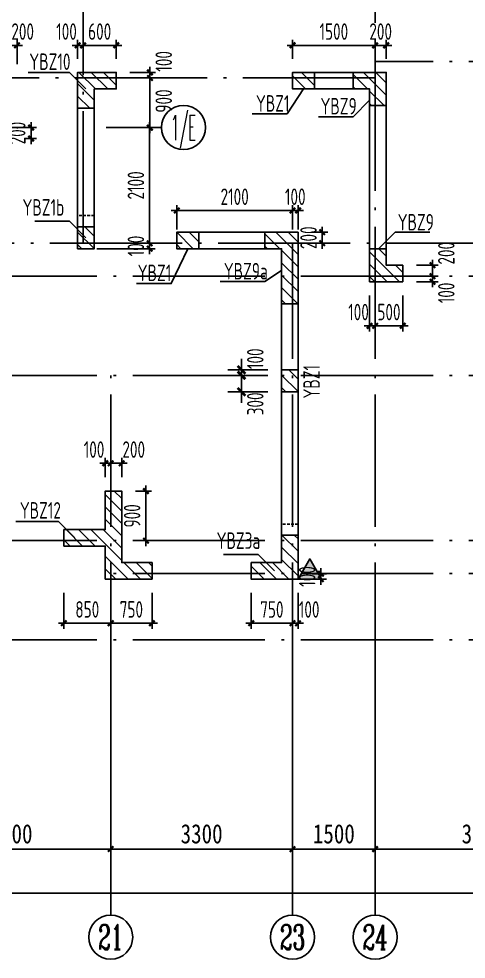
# Model space of a CAD drawing. Extents: x -144902 to 588294, y -160863 to 65494.
# Drawn here: x 10570 to 18690, y 35451 to 52526 of the extents above; entities that cross this region are included whole.
import ezdxf
from ezdxf.enums import TextEntityAlignment as Align

# ---------------------------------------------------------------- set-up
doc = ezdxf.new("R2010")
doc.units = 0
doc.header["$LTSCALE"] = 100
doc.linetypes.add('ACAD_ISO04W100', pattern=[30.5, 24, -3, 0.5, -3])
doc.linetypes.add('DASHED', pattern=[0.75, 0.5, -0.25])
doc.layers.get('0').update_dxf_attribs({"linetype": 'CONTINUOUS'})
doc.layers.get('Defpoints').update_dxf_attribs({"linetype": 'CONTINUOUS'})
for name, color, linetype in [('AXIS', 3, 'CONTINUOUS'), ('AXIS_TEXT', 7, 'CONTINUOUS'), ('colu', 255, 'CONTINUOUS'), ('COLU_DASH', 9, 'DASHED'), ('DIM', 3, 'CONTINUOUS'), ('DOTE', 253, 'ACAD_ISO04W100'), ('hatch1', 253, 'CONTINUOUS'), ('TEXT', 7, 'CONTINUOUS'), ('THIN', 7, 'CONTINUOUS'), ('砼墙', 3, 'CONTINUOUS')]:
    doc.layers.add(name, color=color, linetype=linetype)
doc.styles.add('_HZTXT', font='complex.shx', dxfattribs={"width": 0.7, "bigfont": 'tssdchn.shx'})
doc.styles.add('COMPLEX', font='COMPLEX')
doc.styles.add('DIM_FONT', font='SIMHEI.TTF', dxfattribs={"width": 0.8})
doc.styles.get("Standard").update_dxf_attribs({"font": 'tssdeng.shx', "width": 0.7, "bigfont": 'tssdchn.shx'})
doc.styles.add('TSSD_Dimension', font='Tssdeng.shx', dxfattribs={"width": 0.7, "bigfont": 'tssdchn.shx'})
doc.dimstyles.new('_TCH_ARCH&&100', dxfattribs={"dimtxt": 350, "dimasz": 100, "dimexe": 250, "dimexo": 300, "dimgap": 100, "dimtad": 1, "dimdec": 0, "dimzin": 0, "dimdsep": 46, "dimtxsty": 'DIM_FONT', "dimblk": 'ARCHTICK', "dimcen": 0.09, "dimclrt": 7, "dimazin": 2, "dimtfac": 1, "dimtdec": 0, "dimtix": 1, "dimtmove": 2, "dimatfit": 3, "dimfxl": 1, "dimtolj": 1, "dimtzin": 0, "dimarcsym": 0})
doc.dimstyles.new('TSSD_100_100', dxfattribs={"dimtxt": 300, "dimasz": 100, "dimexe": 100, "dimexo": 250, "dimgap": 100, "dimtad": 1, "dimdec": 0, "dimzin": 0, "dimdsep": 46, "dimtxsty": 'TSSD_Dimension', "dimblk": 'ARCHTICK', "dimcen": 0, "dimdle": 100, "dimclrt": 7, "dimadec": 0, "dimazin": 0, "dimtfac": 1, "dimtdec": 0, "dimtix": 1, "dimtmove": 2, "dimatfit": 3, "dimfxl": 1, "dimtolj": 1, "dimtzin": 0, "dimarcsym": 0})
doc.dimstyles.new('TSSD_100_100$0', dxfattribs={"dimtxt": 300, "dimasz": 100, "dimexe": 250, "dimexo": 250, "dimgap": 100, "dimtad": 1, "dimdec": 0, "dimzin": 0, "dimdsep": 46, "dimtxsty": 'TSSD_Dimension', "dimblk": '_tsdbk', "dimblk1": '_tsdbk', "dimblk2": '_tsdbk', "dimsah": 1, "dimcen": 0, "dimclrt": 7, "dimadec": 0, "dimazin": 0, "dimtfac": 1, "dimtdec": 0, "dimtix": 1, "dimtmove": 2, "dimatfit": 3, "dimldrblk": '_tsdbk', "dimfxl": 1, "dimtolj": 1, "dimtzin": 0, "dimarcsym": 0})
pattern_1 = [(135, (18775.13, -16.22), (112.2532, 112.2532), [])]

# ---------------------------------------------------------------- blocks, each defined once
blk = doc.blocks.new('_ArchTick')
at = {"color": 0, "linetype": 'ByBlock', "const_width": 0.4}
blk.add_lwpolyline([(-0.5, -0.5), (0.5, 0.5)], dxfattribs=at)
blk = doc.blocks.new('*D504')
at = {"layer": 'Defpoints', "color": 0}
for p in [(11905, 50551), (12945, 50551), (11905, 48451)]:
    blk.add_point(p, dxfattribs=at)
at = {"layer": 'DIM', "color": 0, "lineweight": -2}
for p, q in [((12155, 50551), (13045, 50551)), ((12945, 48351), (12945, 50651)), ((12155, 48451), (13045, 48451))]:
    blk.add_line(p, q, dxfattribs=at)
at = {"layer": 'DIM', "color": 0, "lineweight": -2, "xscale": 100, "yscale": 100, "zscale": 100}
for p, rotation in [((12945, 50551), 90), ((12945, 48451), 270)]:
    blk.add_blockref('_ArchTick', p, dxfattribs=dict(at, rotation=rotation))
at = {"layer": 'DIM', "color": 7, "insert": (12695, 49501), "char_height": 300, "attachment_point": 5, "rotation": 90, "style": 'TSSD_Dimension'}
blk.add_mtext('\\A1;2100', dxfattribs=at)
blk = doc.blocks.new('*D544')
at = {"layer": 'AXIS', "color": 0, "lineweight": -2}
for p, q in [((17038, 39951), (17038, 37201)), ((20938, 39951), (20938, 37201)), ((17038, 37451), (20938, 37451))]:
    blk.add_line(p, q, dxfattribs=at)
at = {"layer": 'Defpoints', "color": 0}
for p in [(17038, 40251), (20938, 40251), (20938, 37451)]:
    blk.add_point(p, dxfattribs=at)
at = {"layer": 'AXIS', "color": 0, "lineweight": -2, "xscale": 100, "yscale": 100, "zscale": 100, "rotation": 180}
blk.add_blockref('_ArchTick', (17038, 37451), dxfattribs=at)
at = {"layer": 'AXIS', "color": 0, "lineweight": -2, "xscale": 100, "yscale": 100, "zscale": 100}
blk.add_blockref('_ArchTick', (20938, 37451), dxfattribs=at)
at = {"layer": 'AXIS', "color": 7, "insert": (18988, 37726), "char_height": 350, "attachment_point": 5, "style": 'DIM_FONT'}
blk.add_mtext('\\A1;3900', dxfattribs=at)
blk = doc.blocks.new('*D545')
at = {"layer": 'AXIS', "color": 0, "lineweight": -2}
for p, q in [((15538, 39951), (15538, 37201)), ((17038, 39951), (17038, 37201)), ((15538, 37451), (17038, 37451))]:
    blk.add_line(p, q, dxfattribs=at)
at = {"layer": 'Defpoints', "color": 0}
for p in [(15538, 40251), (17038, 40251), (17038, 37451)]:
    blk.add_point(p, dxfattribs=at)
at = {"layer": 'AXIS', "color": 0, "lineweight": -2, "xscale": 100, "yscale": 100, "zscale": 100, "rotation": 180}
blk.add_blockref('_ArchTick', (15538, 37451), dxfattribs=at)
at = {"layer": 'AXIS', "color": 0, "lineweight": -2, "xscale": 100, "yscale": 100, "zscale": 100}
blk.add_blockref('_ArchTick', (17038, 37451), dxfattribs=at)
at = {"layer": 'AXIS', "color": 7, "insert": (16288, 37726), "char_height": 350, "attachment_point": 5, "style": 'DIM_FONT'}
blk.add_mtext('\\A1;1500', dxfattribs=at)
blk = doc.blocks.new('*D546')
at = {"layer": 'AXIS', "color": 0, "lineweight": -2}
for p, q in [((12238, 39951), (12238, 37201)), ((15538, 39951), (15538, 37201)), ((12238, 37451), (15538, 37451))]:
    blk.add_line(p, q, dxfattribs=at)
at = {"layer": 'Defpoints', "color": 0}
for p in [(12238, 40251), (15538, 40251), (15538, 37451)]:
    blk.add_point(p, dxfattribs=at)
at = {"layer": 'AXIS', "color": 0, "lineweight": -2, "xscale": 100, "yscale": 100, "zscale": 100, "rotation": 180}
blk.add_blockref('_ArchTick', (12238, 37451), dxfattribs=at)
at = {"layer": 'AXIS', "color": 0, "lineweight": -2, "xscale": 100, "yscale": 100, "zscale": 100}
blk.add_blockref('_ArchTick', (15538, 37451), dxfattribs=at)
at = {"layer": 'AXIS', "color": 7, "insert": (13888, 37726), "char_height": 350, "attachment_point": 5, "style": 'DIM_FONT'}
blk.add_mtext('\\A1;3300', dxfattribs=at)
blk = doc.blocks.new('*D547')
at = {"layer": 'AXIS', "color": 0, "lineweight": -2}
for p, q in [((8638, 39951), (8638, 37201)), ((12238, 39951), (12238, 37201)), ((8638, 37451), (12238, 37451))]:
    blk.add_line(p, q, dxfattribs=at)
at = {"layer": 'Defpoints', "color": 0}
for p in [(8638, 40251), (12238, 40251), (12238, 37451)]:
    blk.add_point(p, dxfattribs=at)
at = {"layer": 'AXIS', "color": 0, "lineweight": -2, "xscale": 100, "yscale": 100, "zscale": 100, "rotation": 180}
blk.add_blockref('_ArchTick', (8638, 37451), dxfattribs=at)
at = {"layer": 'AXIS', "color": 0, "lineweight": -2, "xscale": 100, "yscale": 100, "zscale": 100}
blk.add_blockref('_ArchTick', (12238, 37451), dxfattribs=at)
at = {"layer": 'AXIS', "color": 7, "insert": (10438, 37726), "char_height": 350, "attachment_point": 5, "style": 'DIM_FONT'}
blk.add_mtext('\\A1;3600', dxfattribs=at)
blk = doc.blocks.new('*D558')
at = {"layer": 'AXIS', "color": 0, "lineweight": -2}
for p, q in [((-12862, 39951), (-12862, 36401)), ((26238, 39951), (26238, 36401)), ((-12862, 36651), (26238, 36651))]:
    blk.add_line(p, q, dxfattribs=at)
at = {"layer": 'Defpoints', "color": 0}
for p in [(-12862, 40251, 0), (26238, 40251, 0), (26238, 36651)]:
    blk.add_point(p, dxfattribs=at)
at = {"layer": 'AXIS', "color": 0, "lineweight": -2, "xscale": 100, "yscale": 100, "zscale": 100, "rotation": 180}
blk.add_blockref('_ArchTick', (-12862, 36651), dxfattribs=at)
at = {"layer": 'AXIS', "color": 0, "lineweight": -2, "xscale": 100, "yscale": 100, "zscale": 100}
blk.add_blockref('_ArchTick', (26238, 36651), dxfattribs=at)
at = {"layer": 'AXIS', "color": 7, "insert": (6688, 36926), "char_height": 350, "attachment_point": 5, "style": 'DIM_FONT'}
blk.add_mtext('\\A1;39100', dxfattribs=at)
blk = doc.blocks.new('_AXISO')
blk.add_circle((0, 0), 0.5)
at = {"layer": 'AXIS_TEXT', "style": 'COMPLEX', "width": 1.041667}
blk.add_attdef('A', text='', height=0.56, dxfattribs=at).set_placement((-0.25, -0.28), (0.25, -0.28), align=Align.FIT)
blk = doc.blocks.new('*D575')
at = {"layer": 'Defpoints', "color": 0}
for p in [(12238, 42352), (12988, 42352), (12238, 41552)]:
    blk.add_point(p, dxfattribs=at)
at = {"layer": 'DIM', "color": 0, "lineweight": -2}
for p, q in [((12238, 42102), (12238, 41452)), ((12988, 42102), (12988, 41452)), ((13088, 41552), (12138, 41552))]:
    blk.add_line(p, q, dxfattribs=at)
at = {"layer": 'DIM', "color": 0, "lineweight": -2, "xscale": 100, "yscale": 100, "zscale": 100, "rotation": 180}
blk.add_blockref('_ArchTick', (12238, 41552), dxfattribs=at)
at = {"layer": 'DIM', "color": 0, "lineweight": -2, "xscale": 100, "yscale": 100, "zscale": 100}
blk.add_blockref('_ArchTick', (12988, 41552), dxfattribs=at)
at = {"layer": 'DIM', "color": 7, "insert": (12613, 41802), "char_height": 300, "attachment_point": 5, "style": 'TSSD_Dimension'}
blk.add_mtext('\\A1;750', dxfattribs=at)
blk = doc.blocks.new('*D576')
at = {"layer": 'Defpoints', "color": 0}
for p in [(11388, 42352), (12238, 42352), (11388, 41552)]:
    blk.add_point(p, dxfattribs=at)
at = {"layer": 'DIM', "color": 0, "lineweight": -2}
for p, q in [((11388, 42102), (11388, 41452)), ((12238, 42102), (12238, 41452)), ((12338, 41552), (11288, 41552))]:
    blk.add_line(p, q, dxfattribs=at)
at = {"layer": 'DIM', "color": 0, "lineweight": -2, "xscale": 100, "yscale": 100, "zscale": 100, "rotation": 180}
blk.add_blockref('_ArchTick', (11388, 41552), dxfattribs=at)
at = {"layer": 'DIM', "color": 0, "lineweight": -2, "xscale": 100, "yscale": 100, "zscale": 100}
blk.add_blockref('_ArchTick', (12238, 41552), dxfattribs=at)
at = {"layer": 'DIM', "color": 7, "insert": (11813, 41802), "char_height": 300, "attachment_point": 5, "style": 'TSSD_Dimension'}
blk.add_mtext('\\A1;850', dxfattribs=at)
blk = doc.blocks.new('*D587')
at = {"layer": 'Defpoints', "color": 0}
for p in [(15538, 42351), (15638, 42351), (15538, 41551)]:
    blk.add_point(p, dxfattribs=at)
at = {"layer": 'DIM', "color": 0, "lineweight": -2}
for p, q in [((15538, 42101), (15538, 41451)), ((15638, 42101), (15638, 41451)), ((15538, 41551), (15438, 41551)), ((15638, 41551), (15538, 41551)), ((15638, 41551), (15738, 41551))]:
    blk.add_line(p, q, dxfattribs=at)
at = {"layer": 'DIM', "color": 0, "lineweight": -2, "xscale": 100, "yscale": 100, "zscale": 100}
blk.add_blockref('_ArchTick', (15538, 41551), dxfattribs=at)
at = {"layer": 'DIM', "color": 0, "lineweight": -2, "xscale": 100, "yscale": 100, "zscale": 100, "rotation": 180}
blk.add_blockref('_ArchTick', (15638, 41551), dxfattribs=at)
at = {"layer": 'DIM', "color": 7, "insert": (15840, 41801), "char_height": 300, "attachment_point": 5, "style": 'TSSD_Dimension'}
blk.add_mtext('\\A1;100', dxfattribs=at)
blk = doc.blocks.new('*D680')
at = {"layer": 'Defpoints', "color": 0}
for p in [(17038, 47751), (17538, 47751), (17038, 46951)]:
    blk.add_point(p, dxfattribs=at)
at = {"layer": 'DIM', "color": 0, "lineweight": -2}
for p, q in [((17038, 47501), (17038, 46851)), ((17538, 47501), (17538, 46851)), ((17038, 46951), (16938, 46951)), ((17538, 46951), (17038, 46951)), ((17538, 46951), (17638, 46951))]:
    blk.add_line(p, q, dxfattribs=at)
at = {"layer": 'DIM', "color": 0, "lineweight": -2, "xscale": 100, "yscale": 100, "zscale": 100}
blk.add_blockref('_ArchTick', (17038, 46951), dxfattribs=at)
at = {"layer": 'DIM', "color": 0, "lineweight": -2, "xscale": 100, "yscale": 100, "zscale": 100, "rotation": 180}
blk.add_blockref('_ArchTick', (17538, 46951), dxfattribs=at)
at = {"layer": 'DIM', "color": 7, "insert": (17288, 47201), "char_height": 300, "attachment_point": 5, "style": 'TSSD_Dimension'}
blk.add_mtext('\\A1;500', dxfattribs=at)
blk = doc.blocks.new('*D681')
at = {"layer": 'Defpoints', "color": 0}
for p in [(16938, 47751), (17038, 47751), (16938, 46951)]:
    blk.add_point(p, dxfattribs=at)
at = {"layer": 'DIM', "color": 0, "lineweight": -2}
for p, q in [((16938, 47501), (16938, 46851)), ((17038, 47501), (17038, 46851)), ((16938, 46951), (16838, 46951)), ((17038, 46951), (16938, 46951)), ((17038, 46951), (17138, 46951))]:
    blk.add_line(p, q, dxfattribs=at)
at = {"layer": 'DIM', "color": 0, "lineweight": -2, "xscale": 100, "yscale": 100, "zscale": 100}
blk.add_blockref('_ArchTick', (16938, 46951), dxfattribs=at)
at = {"layer": 'DIM', "color": 0, "lineweight": -2, "xscale": 100, "yscale": 100, "zscale": 100, "rotation": 180}
blk.add_blockref('_ArchTick', (17038, 46951), dxfattribs=at)
at = {"layer": 'DIM', "color": 7, "insert": (16736, 47201), "char_height": 300, "attachment_point": 5, "style": 'TSSD_Dimension'}
blk.add_mtext('\\A1;100', dxfattribs=at)
blk = doc.blocks.new('*D684')
at = {"layer": 'Defpoints', "color": 0}
for p in [(17538, 48051), (17538, 47851), (18079, 47851)]:
    blk.add_point(p, dxfattribs=at)
at = {"layer": 'DIM', "color": 0, "lineweight": -2}
for p, q in [((18079, 48051), (18079, 48151)), ((17788, 48051), (18179, 48051)), ((18079, 48051), (18079, 47851)), ((17788, 47851), (18179, 47851)), ((18079, 47851), (18079, 47751))]:
    blk.add_line(p, q, dxfattribs=at)
at = {"layer": 'DIM', "color": 0, "lineweight": -2, "xscale": 100, "yscale": 100, "zscale": 100}
for p, rotation in [((18079, 48051), 270), ((18079, 47851), 90)]:
    blk.add_blockref('_ArchTick', p, dxfattribs=dict(at, rotation=rotation))
at = {"layer": 'DIM', "color": 7, "insert": (18329, 48269), "char_height": 300, "attachment_point": 5, "rotation": 90, "style": 'TSSD_Dimension'}
blk.add_mtext('\\A1;200', dxfattribs=at)
blk = doc.blocks.new('*D685')
at = {"layer": 'Defpoints', "color": 0}
for p in [(17538, 47851), (17538, 47751), (18079, 47751)]:
    blk.add_point(p, dxfattribs=at)
at = {"layer": 'DIM', "color": 0, "lineweight": -2}
for p, q in [((17788, 47851), (18179, 47851)), ((18079, 47851), (18079, 47951)), ((18079, 47851), (18079, 47751)), ((17788, 47751), (18179, 47751)), ((18079, 47751), (18079, 47651))]:
    blk.add_line(p, q, dxfattribs=at)
at = {"layer": 'DIM', "color": 0, "lineweight": -2, "xscale": 100, "yscale": 100, "zscale": 100}
for p, rotation in [((18079, 47851), 270), ((18079, 47751), 90)]:
    blk.add_blockref('_ArchTick', p, dxfattribs=dict(at, rotation=rotation))
at = {"layer": 'DIM', "color": 7, "insert": (18329, 47549), "char_height": 300, "attachment_point": 5, "rotation": 90, "style": 'TSSD_Dimension'}
blk.add_mtext('\\A1;100', dxfattribs=at)
blk = doc.blocks.new('*D686')
at = {"layer": 'Defpoints', "color": 0}
for p in [(17038, 52044), (17038, 51551), (17238, 51551)]:
    blk.add_point(p, dxfattribs=at)
at = {"layer": 'DIM', "color": 0, "lineweight": -2}
for p, q in [((17038, 51801), (17038, 52144)), ((17238, 51801), (17238, 52144)), ((17038, 52044), (16938, 52044)), ((17238, 52044), (17038, 52044)), ((17238, 52044), (17338, 52044))]:
    blk.add_line(p, q, dxfattribs=at)
at = {"layer": 'DIM', "color": 0, "lineweight": -2, "xscale": 100, "yscale": 100, "zscale": 100}
blk.add_blockref('_ArchTick', (17038, 52044), dxfattribs=at)
at = {"layer": 'DIM', "color": 0, "lineweight": -2, "xscale": 100, "yscale": 100, "zscale": 100, "rotation": 180}
blk.add_blockref('_ArchTick', (17238, 52044), dxfattribs=at)
at = {"layer": 'DIM', "color": 7, "insert": (17138, 52294), "char_height": 300, "attachment_point": 5, "style": 'TSSD_Dimension'}
blk.add_mtext('\\A1;200', dxfattribs=at)
blk = doc.blocks.new('*D687')
at = {"layer": 'Defpoints', "color": 0}
for p in [(15538, 52044), (15538, 51551), (17038, 51551)]:
    blk.add_point(p, dxfattribs=at)
at = {"layer": 'DIM', "color": 0, "lineweight": -2}
for p, q in [((15538, 51801), (15538, 52144)), ((17038, 51801), (17038, 52144)), ((17138, 52044), (15438, 52044))]:
    blk.add_line(p, q, dxfattribs=at)
at = {"layer": 'DIM', "color": 0, "lineweight": -2, "xscale": 100, "yscale": 100, "zscale": 100, "rotation": 180}
blk.add_blockref('_ArchTick', (15538, 52044), dxfattribs=at)
at = {"layer": 'DIM', "color": 0, "lineweight": -2, "xscale": 100, "yscale": 100, "zscale": 100}
blk.add_blockref('_ArchTick', (17038, 52044), dxfattribs=at)
at = {"layer": 'DIM', "color": 7, "insert": (16288, 52294), "char_height": 300, "attachment_point": 5, "style": 'TSSD_Dimension'}
blk.add_mtext('\\A1;1500', dxfattribs=at)
blk = doc.blocks.new('*D688')
at = {"layer": 'Defpoints', "color": 0}
for p in [(15538, 49045), (15538, 48451), (15638, 48451)]:
    blk.add_point(p, dxfattribs=at)
at = {"layer": 'DIM', "color": 0, "lineweight": -2}
for p, q in [((15538, 49045), (15438, 49045)), ((15538, 48701), (15538, 49145)), ((15638, 49045), (15538, 49045)), ((15638, 48701), (15638, 49145)), ((15638, 49045), (15738, 49045))]:
    blk.add_line(p, q, dxfattribs=at)
at = {"layer": 'DIM', "color": 0, "lineweight": -2, "xscale": 100, "yscale": 100, "zscale": 100}
blk.add_blockref('_ArchTick', (15538, 49045), dxfattribs=at)
at = {"layer": 'DIM', "color": 0, "lineweight": -2, "xscale": 100, "yscale": 100, "zscale": 100, "rotation": 180}
blk.add_blockref('_ArchTick', (15638, 49045), dxfattribs=at)
at = {"layer": 'DIM', "color": 7, "insert": (15588, 49295), "char_height": 300, "attachment_point": 5, "style": 'TSSD_Dimension'}
blk.add_mtext('\\A1;100', dxfattribs=at)
blk = doc.blocks.new('*D689')
at = {"layer": 'Defpoints', "color": 0}
for p in [(13438, 49045), (13438, 48451), (15538, 48451)]:
    blk.add_point(p, dxfattribs=at)
at = {"layer": 'DIM', "color": 0, "lineweight": -2}
for p, q in [((15638, 49045), (13338, 49045)), ((13438, 48701), (13438, 49145)), ((15538, 48701), (15538, 49145))]:
    blk.add_line(p, q, dxfattribs=at)
at = {"layer": 'DIM', "color": 0, "lineweight": -2, "xscale": 100, "yscale": 100, "zscale": 100, "rotation": 180}
blk.add_blockref('_ArchTick', (13438, 49045), dxfattribs=at)
at = {"layer": 'DIM', "color": 0, "lineweight": -2, "xscale": 100, "yscale": 100, "zscale": 100}
blk.add_blockref('_ArchTick', (15538, 49045), dxfattribs=at)
at = {"layer": 'DIM', "color": 7, "insert": (14488, 49295), "char_height": 300, "attachment_point": 5, "style": 'TSSD_Dimension'}
blk.add_mtext('\\A1;2100', dxfattribs=at)
blk = doc.blocks.new('*D690')
at = {"layer": 'Defpoints', "color": 0}
for p in [(14788, 42351), (15538, 42351), (14788, 41551)]:
    blk.add_point(p, dxfattribs=at)
at = {"layer": 'DIM', "color": 0, "lineweight": -2}
for p, q in [((14788, 42101), (14788, 41451)), ((15538, 42101), (15538, 41451)), ((15638, 41551), (14688, 41551))]:
    blk.add_line(p, q, dxfattribs=at)
at = {"layer": 'DIM', "color": 0, "lineweight": -2, "xscale": 100, "yscale": 100, "zscale": 100, "rotation": 180}
blk.add_blockref('_ArchTick', (14788, 41551), dxfattribs=at)
at = {"layer": 'DIM', "color": 0, "lineweight": -2, "xscale": 100, "yscale": 100, "zscale": 100}
blk.add_blockref('_ArchTick', (15538, 41551), dxfattribs=at)
at = {"layer": 'DIM', "color": 7, "insert": (15163, 41801), "char_height": 300, "attachment_point": 5, "style": 'TSSD_Dimension'}
blk.add_mtext('\\A1;750', dxfattribs=at)
blk = doc.blocks.new('*D691')
at = {"layer": 'Defpoints', "color": 0}
for p in [(15638, 48651), (15638, 48451), (16078, 48451)]:
    blk.add_point(p, dxfattribs=at)
at = {"layer": 'DIM', "color": 0, "lineweight": -2}
for p, q in [((16078, 48651), (16078, 48751)), ((15888, 48651), (16178, 48651)), ((16078, 48651), (16078, 48451)), ((15888, 48451), (16178, 48451)), ((16078, 48451), (16078, 48351))]:
    blk.add_line(p, q, dxfattribs=at)
at = {"layer": 'DIM', "color": 0, "lineweight": -2, "xscale": 100, "yscale": 100, "zscale": 100}
for p, rotation in [((16078, 48651), 270), ((16078, 48451), 90)]:
    blk.add_blockref('_ArchTick', p, dxfattribs=dict(at, rotation=rotation))
at = {"layer": 'DIM', "color": 7, "insert": (15828, 48551), "char_height": 300, "attachment_point": 5, "rotation": 90, "style": 'TSSD_Dimension'}
blk.add_mtext('\\A1;200', dxfattribs=at)
blk = doc.blocks.new('*D692')
at = {"layer": 'Defpoints', "color": 0}
for p in [(15638, 42451), (15638, 42351), (16054, 42351)]:
    blk.add_point(p, dxfattribs=at)
at = {"layer": 'DIM', "color": 0, "lineweight": -2}
for p, q in [((16054, 42451), (16054, 42551)), ((15888, 42451), (16154, 42451)), ((15888, 42351), (16154, 42351)), ((16054, 42451), (16054, 42351)), ((16054, 42351), (16054, 42251))]:
    blk.add_line(p, q, dxfattribs=at)
at = {"layer": 'DIM', "color": 0, "lineweight": -2, "xscale": 100, "yscale": 100, "zscale": 100}
for p, rotation in [((16054, 42451), 270), ((16054, 42351), 90)]:
    blk.add_blockref('_ArchTick', p, dxfattribs=dict(at, rotation=rotation))
at = {"layer": 'DIM', "color": 7, "insert": (15804, 42401), "char_height": 300, "attachment_point": 5, "rotation": 90, "style": 'TSSD_Dimension'}
blk.add_mtext('\\A1;100', dxfattribs=at)
blk = doc.blocks.new('*D693')
at = {"layer": 'Defpoints', "color": 0}
for p in [(11738, 52044), (11738, 51551), (12338, 51551)]:
    blk.add_point(p, dxfattribs=at)
at = {"layer": 'DIM', "color": 0, "lineweight": -2}
for p, q in [((11738, 51801), (11738, 52144)), ((12338, 51801), (12338, 52144)), ((11738, 52044), (11638, 52044)), ((12338, 52044), (11738, 52044)), ((12338, 52044), (12438, 52044))]:
    blk.add_line(p, q, dxfattribs=at)
at = {"layer": 'DIM', "color": 0, "lineweight": -2, "xscale": 100, "yscale": 100, "zscale": 100}
blk.add_blockref('_ArchTick', (11738, 52044), dxfattribs=at)
at = {"layer": 'DIM', "color": 0, "lineweight": -2, "xscale": 100, "yscale": 100, "zscale": 100, "rotation": 180}
blk.add_blockref('_ArchTick', (12338, 52044), dxfattribs=at)
at = {"layer": 'DIM', "color": 7, "insert": (12038, 52294), "char_height": 300, "attachment_point": 5, "style": 'TSSD_Dimension'}
blk.add_mtext('\\A1;600', dxfattribs=at)
blk = doc.blocks.new('*D694')
at = {"layer": 'Defpoints', "color": 0}
for p in [(11638, 52044), (11638, 51551), (11738, 51551)]:
    blk.add_point(p, dxfattribs=at)
at = {"layer": 'DIM', "color": 0, "lineweight": -2}
for p, q in [((11638, 51801), (11638, 52144)), ((11738, 51801), (11738, 52144)), ((11638, 52044), (11538, 52044)), ((11738, 52044), (11638, 52044)), ((11738, 52044), (11838, 52044))]:
    blk.add_line(p, q, dxfattribs=at)
at = {"layer": 'DIM', "color": 0, "lineweight": -2, "xscale": 100, "yscale": 100, "zscale": 100}
blk.add_blockref('_ArchTick', (11638, 52044), dxfattribs=at)
at = {"layer": 'DIM', "color": 0, "lineweight": -2, "xscale": 100, "yscale": 100, "zscale": 100, "rotation": 180}
blk.add_blockref('_ArchTick', (11738, 52044), dxfattribs=at)
at = {"layer": 'DIM', "color": 7, "insert": (11436, 52294), "char_height": 300, "attachment_point": 5, "style": 'TSSD_Dimension'}
blk.add_mtext('\\A1;100', dxfattribs=at)
blk = doc.blocks.new('*D695')
at = {"layer": 'Defpoints', "color": 0}
for p in [(12338, 51551), (12338, 51451), (12951, 51451)]:
    blk.add_point(p, dxfattribs=at)
at = {"layer": 'DIM', "color": 0, "lineweight": -2}
for p, q in [((12951, 51551), (12951, 51651)), ((12588, 51551), (13051, 51551)), ((12588, 51451), (13051, 51451)), ((12951, 51551), (12951, 51451)), ((12951, 51451), (12951, 51351))]:
    blk.add_line(p, q, dxfattribs=at)
at = {"layer": 'DIM', "color": 0, "lineweight": -2, "xscale": 100, "yscale": 100, "zscale": 100}
for p, rotation in [((12951, 51551), 270), ((12951, 51451), 90)]:
    blk.add_blockref('_ArchTick', p, dxfattribs=dict(at, rotation=rotation))
at = {"layer": 'DIM', "color": 7, "insert": (13201, 51753), "char_height": 300, "attachment_point": 5, "rotation": 90, "style": 'TSSD_Dimension'}
blk.add_mtext('\\A1;100', dxfattribs=at)
blk = doc.blocks.new('*D696')
at = {"layer": 'Defpoints', "color": 0}
for p in [(12338, 51451), (12338, 50551, 0), (12951, 50551)]:
    blk.add_point(p, dxfattribs=at)
at = {"layer": 'DIM', "color": 0, "lineweight": -2}
for p, q in [((12588, 51451), (13051, 51451)), ((12951, 51551), (12951, 50451)), ((12588, 50551), (13051, 50551))]:
    blk.add_line(p, q, dxfattribs=at)
at = {"layer": 'DIM', "color": 0, "lineweight": -2, "xscale": 100, "yscale": 100, "zscale": 100}
for p, rotation in [((12951, 51451), 90), ((12951, 50551), 270)]:
    blk.add_blockref('_ArchTick', p, dxfattribs=dict(at, rotation=rotation))
at = {"layer": 'DIM', "color": 7, "insert": (13201, 51033), "char_height": 300, "attachment_point": 5, "rotation": 90, "style": 'TSSD_Dimension'}
blk.add_mtext('\\A1;900', dxfattribs=at)
blk = doc.blocks.new('*D697')
at = {"layer": 'Defpoints', "color": 0}
for p in [(11738, 48451), (11738, 48351), (12945, 48351)]:
    blk.add_point(p, dxfattribs=at)
at = {"layer": 'DIM', "color": 0, "lineweight": -2}
for p, q in [((12945, 48451), (12945, 48551)), ((11988, 48451), (13045, 48451)), ((11988, 48351), (13045, 48351)), ((12945, 48451), (12945, 48351)), ((12945, 48351), (12945, 48251))]:
    blk.add_line(p, q, dxfattribs=at)
at = {"layer": 'DIM', "color": 0, "lineweight": -2, "xscale": 100, "yscale": 100, "zscale": 100}
for p, rotation in [((12945, 48451), 270), ((12945, 48351), 90)]:
    blk.add_blockref('_ArchTick', p, dxfattribs=dict(at, rotation=rotation))
at = {"layer": 'DIM', "color": 7, "insert": (12695, 48401), "char_height": 300, "attachment_point": 5, "rotation": 90, "style": 'TSSD_Dimension'}
blk.add_mtext('\\A1;100', dxfattribs=at)
blk = doc.blocks.new('*D698')
at = {"layer": 'Defpoints', "color": 0}
for p in [(10338, 52044), (10338, 51451), (10538, 51451)]:
    blk.add_point(p, dxfattribs=at)
at = {"layer": 'DIM', "color": 0, "lineweight": -2}
for p, q in [((10338, 51701), (10338, 52144)), ((10538, 51701), (10538, 52144)), ((10638, 52044), (10238, 52044))]:
    blk.add_line(p, q, dxfattribs=at)
at = {"layer": 'DIM', "color": 0, "lineweight": -2, "xscale": 100, "yscale": 100, "zscale": 100, "rotation": 180}
blk.add_blockref('_ArchTick', (10338, 52044), dxfattribs=at)
at = {"layer": 'DIM', "color": 0, "lineweight": -2, "xscale": 100, "yscale": 100, "zscale": 100}
blk.add_blockref('_ArchTick', (10538, 52044), dxfattribs=at)
at = {"layer": 'DIM', "color": 7, "insert": (10640, 52294), "char_height": 300, "attachment_point": 5, "style": 'TSSD_Dimension'}
blk.add_mtext('\\A1;200', dxfattribs=at)
blk = doc.blocks.new('*D705')
at = {"layer": 'Defpoints', "color": 0}
for p in [(10438, 50551), (10438, 50351), (10792, 50351)]:
    blk.add_point(p, dxfattribs=at)
at = {"layer": 'DIM', "color": 0, "lineweight": -2}
for p, q in [((10688, 50551), (10892, 50551)), ((10792, 50551), (10792, 50651)), ((10792, 50551), (10792, 50351)), ((10688, 50351), (10892, 50351)), ((10792, 50351), (10792, 50251))]:
    blk.add_line(p, q, dxfattribs=at)
at = {"layer": 'DIM', "color": 0, "lineweight": -2, "xscale": 100, "yscale": 100, "zscale": 100}
for p, rotation in [((10792, 50551), 270), ((10792, 50351), 90)]:
    blk.add_blockref('_ArchTick', p, dxfattribs=dict(at, rotation=rotation))
at = {"layer": 'DIM', "color": 7, "insert": (10542, 50451), "char_height": 300, "attachment_point": 5, "rotation": 90, "style": 'TSSD_Dimension'}
blk.add_mtext('\\A1;200', dxfattribs=at)
blk = doc.blocks.new('*D711')
at = {"layer": 'Defpoints', "color": 0}
for p in [(12438, 43951), (12438, 43051), (12877, 43051)]:
    blk.add_point(p, dxfattribs=at)
at = {"layer": 'DIM', "color": 0, "lineweight": -2}
for p, q in [((12688, 43951), (12977, 43951)), ((12877, 44051), (12877, 42951)), ((12688, 43051), (12977, 43051))]:
    blk.add_line(p, q, dxfattribs=at)
at = {"layer": 'DIM', "color": 0, "lineweight": -2, "xscale": 100, "yscale": 100, "zscale": 100}
for p, rotation in [((12877, 43951), 90), ((12877, 43051), 270)]:
    blk.add_blockref('_ArchTick', p, dxfattribs=dict(at, rotation=rotation))
at = {"layer": 'DIM', "color": 7, "insert": (12627, 43501), "char_height": 300, "attachment_point": 5, "rotation": 90, "style": 'TSSD_Dimension'}
blk.add_mtext('\\A1;900', dxfattribs=at)
blk = doc.blocks.new('*D712')
at = {"layer": 'Defpoints', "color": 0}
for p in [(12238, 44455), (12238, 43951), (12438, 43951)]:
    blk.add_point(p, dxfattribs=at)
at = {"layer": 'DIM', "color": 0, "lineweight": -2}
for p, q in [((12538, 44455), (12138, 44455)), ((12238, 44201), (12238, 44555)), ((12438, 44201), (12438, 44555))]:
    blk.add_line(p, q, dxfattribs=at)
at = {"layer": 'DIM', "color": 0, "lineweight": -2, "xscale": 100, "yscale": 100, "zscale": 100, "rotation": 180}
blk.add_blockref('_ArchTick', (12238, 44455), dxfattribs=at)
at = {"layer": 'DIM', "color": 0, "lineweight": -2, "xscale": 100, "yscale": 100, "zscale": 100}
blk.add_blockref('_ArchTick', (12438, 44455), dxfattribs=at)
at = {"layer": 'DIM', "color": 7, "insert": (12656, 44705), "char_height": 300, "attachment_point": 5, "style": 'TSSD_Dimension'}
blk.add_mtext('\\A1;200', dxfattribs=at)
blk = doc.blocks.new('*D713')
at = {"layer": 'Defpoints', "color": 0}
for p in [(12138, 44455), (12138, 43951), (12238, 43951)]:
    blk.add_point(p, dxfattribs=at)
at = {"layer": 'DIM', "color": 0, "lineweight": -2}
for p, q in [((12138, 44455), (12038, 44455)), ((12138, 44201), (12138, 44555)), ((12238, 44455), (12138, 44455)), ((12238, 44201), (12238, 44555)), ((12238, 44455), (12338, 44455))]:
    blk.add_line(p, q, dxfattribs=at)
at = {"layer": 'DIM', "color": 0, "lineweight": -2, "xscale": 100, "yscale": 100, "zscale": 100}
blk.add_blockref('_ArchTick', (12138, 44455), dxfattribs=at)
at = {"layer": 'DIM', "color": 0, "lineweight": -2, "xscale": 100, "yscale": 100, "zscale": 100, "rotation": 180}
blk.add_blockref('_ArchTick', (12238, 44455), dxfattribs=at)
at = {"layer": 'DIM', "color": 7, "insert": (11936, 44705), "char_height": 300, "attachment_point": 5, "style": 'TSSD_Dimension'}
blk.add_mtext('\\A1;100', dxfattribs=at)
blk = doc.blocks.new('_tsdbk')
blk.add_line((-1, 0), (0, 0))
at = {"const_width": 0.5}
blk.add_lwpolyline([(-0.7, -0.7), (0.7, 0.7)], dxfattribs=at)
blk = doc.blocks.new('*D738')
at = {"layer": 'Defpoints', "color": 0}
for p in [(15338, 46152), (14612, 46051), (15338, 46051)]:
    blk.add_point(p, dxfattribs=at)
at = {"layer": 'DIM', "color": 0, "lineweight": -2}
for p, q in [((14612, 46252), (14612, 46352)), ((15088, 46152), (14362, 46152)), ((14612, 46152), (14612, 46051)), ((15088, 46051), (14362, 46051)), ((14612, 45951), (14612, 45851))]:
    blk.add_line(p, q, dxfattribs=at)
at = {"layer": 'DIM', "color": 0, "lineweight": -2, "xscale": 100, "yscale": 100, "zscale": 100}
for p, rotation in [((14612, 46152), 270), ((14612, 46051), 90)]:
    blk.add_blockref('_tsdbk', p, dxfattribs=dict(at, rotation=rotation))
at = {"layer": 'DIM', "color": 7, "insert": (14862, 46354), "char_height": 300, "attachment_point": 5, "rotation": 90, "style": 'TSSD_Dimension'}
blk.add_mtext('\\A1;100', dxfattribs=at)
blk = doc.blocks.new('*D739')
at = {"layer": 'Defpoints', "color": 0}
for p in [(15338, 46051), (14612, 45752), (15338, 45752)]:
    blk.add_point(p, dxfattribs=at)
at = {"layer": 'DIM', "color": 0, "lineweight": -2}
for p, q in [((14612, 46151), (14612, 46251)), ((15088, 46051), (14362, 46051)), ((14612, 46051), (14612, 45752)), ((15088, 45752), (14362, 45752)), ((14612, 45652), (14612, 45552))]:
    blk.add_line(p, q, dxfattribs=at)
at = {"layer": 'DIM', "color": 0, "lineweight": -2, "xscale": 100, "yscale": 100, "zscale": 100}
for p, rotation in [((14612, 46051), 270), ((14612, 45752), 90)]:
    blk.add_blockref('_tsdbk', p, dxfattribs=dict(at, rotation=rotation))
at = {"layer": 'DIM', "color": 7, "insert": (14862, 45534), "char_height": 300, "attachment_point": 5, "rotation": 90, "style": 'TSSD_Dimension'}
blk.add_mtext('\\A1;300', dxfattribs=at)

msp = doc.modelspace()

# ---------------------------------------------------------------- hatches: boundary and pattern name
at = {"layer": 'hatch1'}
h = msp.add_hatch(dxfattribs=at)
h.set_pattern_fill('ANSI31', color=256, scale=50, style=0)
h.set_pattern_definition(pattern_1)
h.paths.add_polyline_path([(12338.447, 51551.407), (12338.447, 51251.407), (11938.296, 51251.407), (11938.296, 50901.407), (11638.296, 50901.407), (11638.296, 51551.407)])
h = msp.add_hatch(dxfattribs=at)
h.set_pattern_fill('ANSI31', color=256, scale=50, style=0)
h.set_pattern_definition(pattern_1)
h.paths.add_polyline_path([(15938.296, 51551.417), (15938.296, 51251.417), (15538.296, 51251.417), (15538.296, 51551.417)])
h = msp.add_hatch(dxfattribs=at)
h.set_pattern_fill('ANSI31', color=256, scale=50, style=0)
h.set_pattern_definition(pattern_1)
h.paths.add_polyline_path([(17238.296, 51551.417), (17238.296, 50951.417), (16938.296, 50951.417), (16938.296, 51251.417), (16638.296, 51251.417), (16638.296, 51551.417)])
h = msp.add_hatch(dxfattribs=at)
h.set_pattern_fill('ANSI31', color=256, scale=50, style=0)
h.set_pattern_definition(pattern_1)
h.paths.add_polyline_path([(11938.296, 48751.407), (11938.296, 48351.407), (11638.296, 48351.407), (11638.296, 48751.407)])
h = msp.add_hatch(dxfattribs=at)
h.set_pattern_fill('ANSI31', color=256, scale=50, style=0)
h.set_pattern_definition(pattern_1)
h.paths.add_polyline_path([(13838.296, 48651.407), (13838.296, 48351.407), (13438.296, 48351.407), (13438.296, 48651.407)])
h = msp.add_hatch(dxfattribs=at)
h.set_pattern_fill('ANSI31', color=256, scale=50, style=0)
h.set_pattern_definition(pattern_1)
h.paths.add_polyline_path([(15638.296, 48651.407), (15638.296, 47351.407), (15338.296, 47351.407), (15338.296, 48351.407), (15038.296, 48351.407), (15038.296, 48651.407)])
h = msp.add_hatch(dxfattribs=at)
h.set_pattern_fill('ANSI31', color=256, scale=50, style=0)
h.set_pattern_definition(pattern_1)
h.paths.add_polyline_path([(17538.296, 48051.407), (17538.296, 47751.407), (16938.296, 47751.407), (16938.296, 48351.407), (17238.296, 48351.407), (17238.296, 48051.407)])
h = msp.add_hatch(dxfattribs=at)
h.set_pattern_fill('ANSI31', color=256, scale=50, style=0)
h.set_pattern_definition([(135, (29532.12, -16.22), (112.2532, 112.2532), [])])
h.paths.add_polyline_path([(15638.296, 46151.82), (15338.296, 46151.82), (15338.296, 45751.82), (15638.296, 45751.82)])
h = msp.add_hatch(dxfattribs=at)
h.set_pattern_fill('ANSI31', color=256, scale=50, style=0)
h.set_pattern_definition(pattern_1)
h.paths.add_polyline_path([(11388.296, 43251.407), (11388.296, 42951.407), (12138.296, 42951.407), (12138.296, 42351.843), (12988.296, 42351.843), (12988.296, 42651.843), (12438.296, 42651.843), (12438.296, 43951.407), (12138.296, 43951.407), (12138.296, 43251.407)])
h = msp.add_hatch(dxfattribs=at)
h.set_pattern_fill('ANSI31', color=256, scale=50, style=0)
h.set_pattern_definition(pattern_1)
h.paths.add_polyline_path([(15638.296, 43151.407), (15638.296, 42351.407), (14788.296, 42351.407), (14788.296, 42651.407), (15338.296, 42651.407), (15338.296, 43151.407)])
at = {"layer": 'TEXT'}
msp.add_hatch(color=256, dxfattribs=at).paths.add_polyline_path([(15850.385, 42718.757), (16062.475, 42351.407), (15638.296, 42351.407)])

# ---------------------------------------------------------------- linework, layer by layer
at = {"layer": 'AXIS'}
for p, q in [((12159.399, 51451.407, 0), (13159.399, 51451.407, 0)), ((12159.399, 50551.406, 0), (13159.399, 50551.406, 0)), ((12238.296, 40251.407, 0), (12238.296, 36251.407, 0)), ((15538.296, 40251.407, 0), (15538.296, 36251.407, 0)), ((17038.296, 40251.407, 0), (17038.296, 36251.407, 0))]:
    msp.add_line(p, q, dxfattribs=at)
at = {"layer": 'colu', "color": 1}
for points in [[(12338.447, 51551.407), (12338.447, 51251.407), (11938.296, 51251.407), (11938.296, 50901.407), (11638.296, 50901.407), (11638.296, 51551.407), (12338.447, 51551.407)], [(15938.296, 51551.417), (15938.296, 51251.417), (15538.296, 51251.417), (15538.296, 51551.417), (15938.296, 51551.417)], [(17238.296, 51551.417), (17238.296, 50951.417), (16938.296, 50951.417), (16938.296, 51251.417), (16638.296, 51251.417), (16638.296, 51551.417), (17238.296, 51551.417)], [(11938.296, 48751.407), (11938.296, 48351.407), (11638.296, 48351.407), (11638.296, 48751.407), (11938.296, 48751.407)], [(13838.296, 48651.407), (13838.296, 48351.407), (13438.296, 48351.407), (13438.296, 48651.407), (13838.296, 48651.407)], [(15638.296, 48651.407), (15638.296, 47351.407), (15338.296, 47351.407), (15338.296, 48351.407), (15038.296, 48351.407), (15038.296, 48651.407), (15638.296, 48651.407)], [(17538.296, 48051.407), (17538.296, 47751.407), (16938.296, 47751.407), (16938.296, 48351.407), (17238.296, 48351.407), (17238.296, 48051.407), (17538.296, 48051.407)], [(15638.296, 43151.407), (15638.296, 42351.407), (14788.296, 42351.407), (14788.296, 42651.407), (15338.296, 42651.407), (15338.296, 43151.407), (15638.296, 43151.407)]]:
    msp.add_lwpolyline(points, dxfattribs=at)
at = {"layer": 'colu', "color": 1, "elevation": 0}
for points in [[(15638.296, 46151.82), (15338.296, 46151.82), (15338.296, 45751.82), (15638.296, 45751.82)], [(11388.296, 43251.407), (11388.296, 42951.407), (12138.296, 42951.407), (12138.296, 42351.843), (12988.296, 42351.843), (12988.296, 42651.843), (12438.296, 42651.843), (12438.296, 43951.407), (12138.296, 43951.407), (12138.296, 43251.407)]]:
    msp.add_lwpolyline(points, close=True, dxfattribs=at)
at = {"layer": 'COLU_DASH'}
for p, q in [((11938.296, 48951.407), (11638.296, 48951.407)), ((15638.296, 43351.407), (15338.296, 43351.407))]:
    msp.add_line(p, q, dxfattribs=at)
at = {"layer": 'DOTE'}
for p, q in [((11738.296, 48451.407), (11738.296, 59651.407)), ((17038.296, 40251.407), (17038.296, 59651.407)), ((27238.296, 51751.407), (17038.296, 51751.407)), ((17038.296, 51451.407), (-13461.704, 51451.407)), ((10829.863, 50551.407), (1709.672, 50551.407)), ((-1063.871, 48451.407), (27238.296, 48451.407)), ((15538.296, 40251.407), (15538.296, 48451.407)), ((27238.296, 47851.407), (-13861.704, 47851.407)), ((27238.296, 46051.407), (-13861.704, 46051.407)), ((12238.296, 40251.407), (12238.296, 46051.407)), ((27238.296, 43051.407), (-13861.704, 43051.407)), ((27238.296, 42451.407), (12238.296, 42451.407)), ((27238.296, 41251.407), (-13861.704, 41251.407))]:
    msp.add_line(p, q, dxfattribs=at)
at = {"layer": 'TEXT'}
msp.add_lwpolyline([(16062.475, 42351.407), (15850.385, 42718.757), (15638.296, 42351.407)], close=True, dxfattribs=at)
at = {"layer": 'THIN', "color": 210}
for p, q in [((10737.134, 51551.407), (11488.296, 51551.407)), ((11788.296, 51251.407), (11488.296, 51551.407)), ((10518.61, 43401.407), (11288.296, 43401.407)), ((11588.296, 43101.407), (11288.296, 43401.407))]:
    msp.add_line(p, q, dxfattribs=at)
at = {"layer": 'THIN', "color": 100}
for points in [[(15738.296, 51251.417), (15438.296, 50802.087), (14808.296, 50802.087)], [(16938.296, 51048.608), (16638.296, 50748.608), (16008.296, 50748.608)], [(17100.596, 48351.407), (17400.596, 48651.407), (18030.596, 48651.407)]]:
    msp.add_lwpolyline(points, dxfattribs=at)
at = {"layer": 'THIN', "color": 210}
for points in [[(11788.296, 48551.407), (11488.296, 48851.407), (10858.296, 48851.407)], [(13638.296, 48351.407), (13338.296, 47717.594), (12708.296, 47717.594)], [(15338.296, 47956.363), (15038.296, 47757.045), (14224.535, 47757.045)], [(15213.296, 42501.407), (14913.296, 42801.407), (14283.296, 42801.407)]]:
    msp.add_lwpolyline(points, dxfattribs=at)
at = {"layer": '砼墙', "elevation": 0}
for points in [[(11938.296, 48351.407), (11938.296, 51251.407), (12338.447, 51251.407), (12338.447, 51551.407), (11638.296, 51551.407), (11638.296, 48351.407)], [(17538.296, 48051.407), (17238.296, 48051.407), (17238.296, 51551.417), (15538.296, 51551.417), (15538.296, 51251.417), (16938.296, 51251.417), (16938.296, 47751.407), (17538.296, 47751.407)], [(14788.296, 42351.407), (15638.296, 42351.407), (15638.296, 48651.407), (13438.296, 48651.407), (13438.296, 48351.407), (15338.296, 48351.407), (15338.296, 42651.407), (14788.296, 42651.407)], [(11388.296, 43251.407), (11388.296, 42951.407), (12138.296, 42951.407), (12138.296, 42351.843), (12988.296, 42351.843), (12988.296, 42651.843), (12438.296, 42651.843), (12438.296, 43951.407), (12138.296, 43951.407), (12138.296, 43251.407)]]:
    msp.add_lwpolyline(points, close=True, dxfattribs=at)

# ---------------------------------------------------------------- block references
at = {"layer": 'AXIS'}
ref = msp.add_blockref('_AXISO', (13559.399, 50551.406, 0), dxfattribs=dict(at, xscale=800, yscale=800, zscale=800))
ref.add_attrib('A', '1/E', dxfattribs={"layer": 'AXIS_TEXT', "height": 452.5483, "style": '_HZTXT', "width": 0.396226}).set_placement((13333.125, 50325.132, 0), (13785.673, 50325.132, 0), align=Align.FIT)
ref = msp.add_blockref('_AXISO', (12238.296, 35851.407, 0), dxfattribs=dict(at, xscale=800, yscale=800, zscale=800))
ref.add_attrib('A', '21', dxfattribs={"layer": 'AXIS_TEXT', "height": 452.5483, "style": '_HZTXT', "width": 0.724138}).set_placement((12012.022, 35625.133, 0), (12464.57, 35625.133, 0), align=Align.FIT)
ref = msp.add_blockref('_AXISO', (15538.296, 35851.407, 0), dxfattribs=dict(at, xscale=800, yscale=800, zscale=800))
ref.add_attrib('A', '23', dxfattribs={"layer": 'AXIS_TEXT', "height": 452.5483, "style": '_HZTXT', "width": 0.617647}).set_placement((15312.022, 35625.133, 0), (15764.57, 35625.133, 0), align=Align.FIT)
ref = msp.add_blockref('_AXISO', (17038.296, 35851.407, 0), dxfattribs=dict(at, xscale=800, yscale=800, zscale=800))
ref.add_attrib('A', '24', dxfattribs={"layer": 'AXIS_TEXT', "height": 452.5483, "style": '_HZTXT', "width": 0.583333}).set_placement((16812.022, 35625.133, 0), (17264.57, 35625.133, 0), align=Align.FIT)

# ---------------------------------------------------------------- texts
at = {"layer": 'TEXT', "color": 210, "width": 0.7}
for s, p in [('YBZ10', (10761.23, 51596.573)), ('YBZ1b', (10637.142, 48951.407)), ('YBZ1', (12727.768, 47762.78)), ('YBZ9a', (14290.095, 47793.995)), ('YBZ12', (10588.061, 43450.599)), ('YBZ3a', (14159.916, 42901.407))]:
    msp.add_text(s, height=300, dxfattribs=at).set_placement(p)
at = {"layer": 'TEXT', "color": 100, "width": 0.7}
for s, p in [('YBZ1', (14873.622, 50839.626)), ('YBZ9', (16045.792, 50789.715)), ('YBZ9', (17446.505, 48682.751))]:
    msp.add_text(s, height=300, dxfattribs=at).set_placement(p)
msp.add_text('YBZ1', height=300, rotation=90, dxfattribs=at).set_placement((16033.789, 45631.423))

# ---------------------------------------------------------------- dimensions: what is measured, and where the dimension line sits
at = {"layer": 'AXIS'}
for p1, p2, distance, picture, middle in [((-12861.704, 40251.407), (26238.296, 40251.407), -3600, '*D558', (6688.296, 36926.407, 0)), ((8638.296, 40251.407, 0), (12238.296, 40251.407, 0), -2800, '*D547', (10438.296, 37726.407, 0)), ((12238.296, 40251.407, 0), (15538.296, 40251.407, 0), -2800, '*D546', (13888.296, 37726.407, 0)), ((15538.296, 40251.407, 0), (17038.296, 40251.407, 0), -2800, '*D545', (16288.296, 37726.407, 0)), ((17038.296, 40251.407, 0), (20938.296, 40251.407, 0), -2800, '*D544', (18988.296, 37726.407, 0))]:
    dim = msp.add_aligned_dim(p1=p1, p2=p2, distance=distance, dimstyle='_TCH_ARCH&&100', dxfattribs=at)
    dim.commit()
    dim.dimension.update_dxf_attribs({"geometry": picture, "text_midpoint": middle})
at = {"layer": 'DIM'}
for base, p1, p2, angle, dimstyle, picture, middle, dimtype in [((10338.296, 52043.814), (10538.296, 51451.407), (10338.296, 51451.407), 180, 'TSSD_100_100', '*D698', (10640.219, 52293.814), 160), ((11638.296, 52043.814), (11738.296, 51551.407), (11638.296, 51551.407), 180, 'TSSD_100_100', '*D694', (11436.373, 52293.814), 160), ((12950.582, 51451.407), (12338.447, 51551.407), (12338.447, 51451.407), 90, 'TSSD_100_100', '*D695', (13200.582, 51753.33), 160), ((12950.582, 50551.407), (12338.447, 51451.407), (12338.447, 50551.407, 0), 90, 'TSSD_100_100', '*D696', (13200.582, 51033.33), 160), ((18078.948, 47851.407), (17538.296, 48051.407), (17538.296, 47851.407), 90, 'TSSD_100_100', '*D684', (18328.948, 48269.484), 160), ((18078.948, 47751.407), (17538.296, 47851.407), (17538.296, 47751.407), 90, 'TSSD_100_100', '*D685', (18328.948, 47549.484), 160), ((16938.296, 46951.407), (17038.296, 47751.407), (16938.296, 47751.407), 180, 'TSSD_100_100', '*D681', (16736.373, 47201.407), 160), ((14612.366, 46051.407), (15338.296, 46151.82), (15338.296, 46051.407), 90, 'TSSD_100_100$0', '*D738', (14862.366, 46353.743), 160), ((14612.366, 45751.82), (15338.296, 46051.407), (15338.296, 45751.82), 90, 'TSSD_100_100$0', '*D739', (14862.366, 45533.743), 160), ((12138.296, 44454.55), (12238.296, 43951.407), (12138.296, 43951.407), 180, 'TSSD_100_100', '*D713', (11936.373, 44704.55), 160), ((12238.296, 44454.55), (12438.296, 43951.407), (12238.296, 43951.407), 180, 'TSSD_100_100', '*D712', (12656.373, 44704.55), 160), ((15538.296, 41551.407), (15638.296, 42351.407), (15538.296, 42351.407), 180, 'TSSD_100_100', '*D587', (15840.219, 41801.407), 161)]:
    dim = msp.add_linear_dim(base=base, p1=p1, p2=p2, angle=angle, dimstyle=dimstyle, dxfattribs=at)
    dim.commit()
    dim.dimension.update_dxf_attribs({"geometry": picture, "text_midpoint": middle, "dimtype": dimtype})
for base, p1, p2, angle, picture, middle in [((11738.296, 52043.814), (12338.447, 51551.407), (11738.296, 51551.407), 180, '*D693', (12038.371, 52293.814)), ((15538.296, 52043.814), (17038.296, 51551.417), (15538.296, 51551.417), 180, '*D687', (16288.296, 52293.814)), ((17038.296, 52043.814), (17238.296, 51551.417), (17038.296, 51551.417), 180, '*D686', (17138.296, 52293.814)), ((10791.695, 50351.407), (10438.296, 50551.407), (10438.296, 50351.407), 90, '*D705', (10541.695, 50451.407)), ((13438.296, 49045.286), (15538.296, 48451.407), (13438.296, 48451.407), 180, '*D689', (14488.296, 49295.286)), ((15538.296, 49045.286), (15638.296, 48451.407), (15538.296, 48451.407), 180, '*D688', (15588.296, 49295.286)), ((16077.663, 48451.407), (15638.296, 48651.407), (15638.296, 48451.407), 90, '*D691', (15827.663, 48551.407)), ((12945.273, 48351.407), (11738.296, 48451.407), (11738.296, 48351.407), 90, '*D697', (12695.273, 48401.407)), ((17038.296, 46951.407), (17538.296, 47751.407), (17038.296, 47751.407), 180, '*D680', (17288.296, 47201.407)), ((12876.826, 43051.407), (12438.296, 43951.407), (12438.296, 43051.407), 90, '*D711', (12626.826, 43501.407)), ((16054.071, 42351.407), (15638.296, 42451.407), (15638.296, 42351.407), 90, '*D692', (15804.071, 42401.407)), ((14788.296, 41551.407), (15538.296, 42351.407), (14788.296, 42351.407), 180, '*D690', (15163.296, 41801.407))]:
    dim = msp.add_linear_dim(base=base, p1=p1, p2=p2, angle=angle, dimstyle='TSSD_100_100', dxfattribs=at)
    dim.commit()
    dim.dimension.update_dxf_attribs({"geometry": picture, "text_midpoint": middle})
dim = msp.add_aligned_dim(p1=(11905.138, 48451.407, 0), p2=(11905.138, 50551.407, 0), distance=-1040.136, dimstyle='TSSD_100_100$0', override={"dimexe": 100, "dimblk": 'ArchTick', "dimsah": 0, "dimdle": 100}, dxfattribs=at)
dim.commit()
dim.dimension.update_dxf_attribs({"geometry": '*D504', "text_midpoint": (12695.273, 49501.407, 0)})
for p1, p2, picture, middle in [((12238.296, 42351.843), (11388.296, 42351.843), '*D576', (11813.296, 41801.843)), ((12988.296, 42351.843), (12238.296, 42351.843), '*D575', (12613.296, 41801.843))]:
    dim = msp.add_aligned_dim(p1=p1, p2=p2, distance=800, dimstyle='TSSD_100_100', dxfattribs=at)
    dim.commit()
    dim.dimension.update_dxf_attribs({"geometry": picture, "text_midpoint": middle})

doc.saveas('drawing.dxf')
